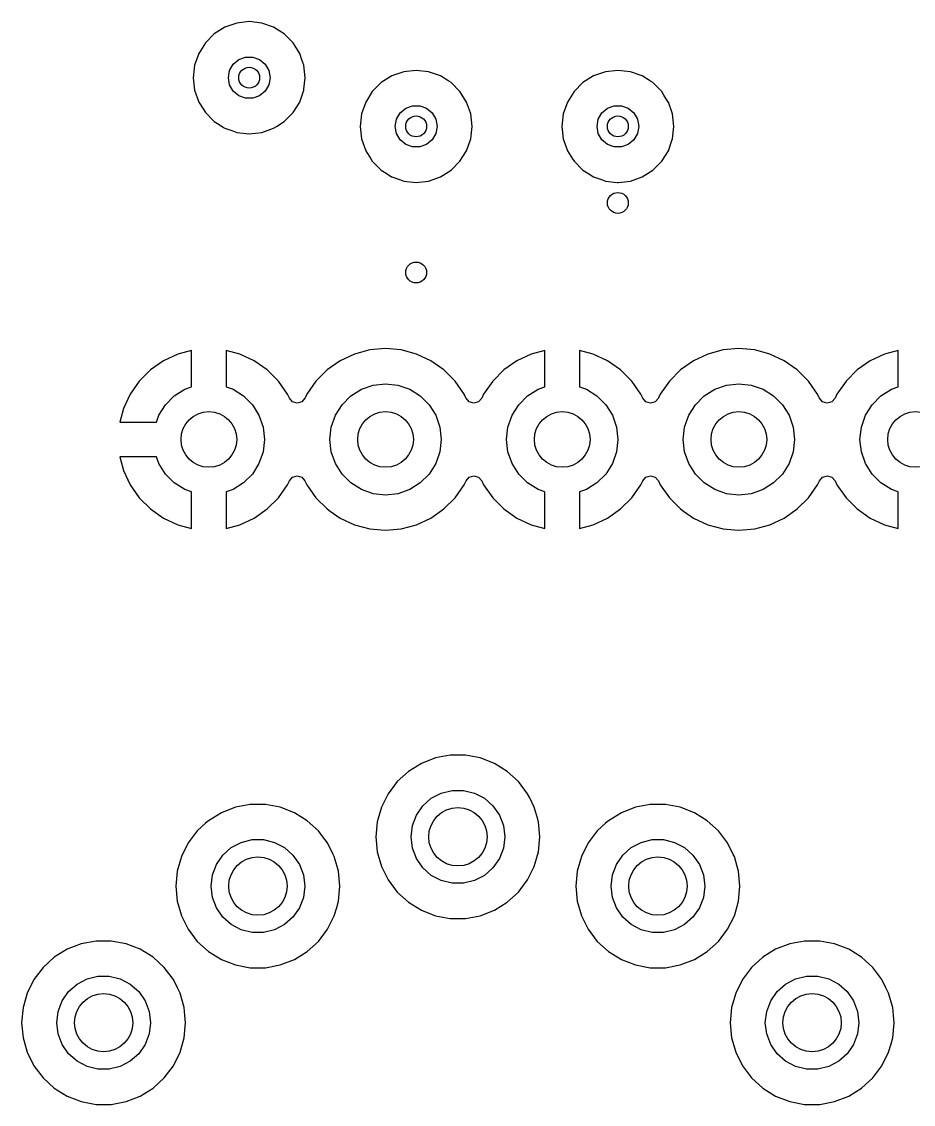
# Model space of a CAD drawing. Extents: x 2.85 to 10.26, y -4.55 to -2.42.
# Drawn here: x 5.816 to 6.321, y -4.101 to -3.488 of the extents above; entities that cross this region are included whole.
import ezdxf

# ---------------------------------------------------------------- set-up
doc = ezdxf.new("R2010")
doc.units = 0
doc.header["$MEASUREMENT"] = 0
doc.layers.add('BLACK', color=7, linetype='CONTINUOUS')

msp = doc.modelspace()

# ---------------------------------------------------------------- linework, layer by layer
at = {"layer": 'BLACK', "linetype": 'CONTINUOUS'}
for p, q in [((5.93112, -3.49111), (5.92511, -3.49489)), ((5.93782, -3.48876), (5.93112, -3.49111)), ((5.94488, -3.48797), (5.93782, -3.48876)), ((5.93782, -3.48876), (5.93782, -3.48876)), ((5.95194, -3.48876), (5.94488, -3.48797)), ((5.94488, -3.48797), (5.94488, -3.48797)), ((5.95864, -3.49111), (5.95194, -3.48876)), ((5.95194, -3.48876), (5.95194, -3.48876)), ((5.96213, -3.4933), (5.95864, -3.49111)), ((5.92511, -3.49489), (5.92009, -3.49991)), ((5.96466, -3.49489), (5.96213, -3.4933)), ((5.96968, -3.49991), (5.96466, -3.49489)), ((5.92009, -3.49991), (5.91631, -3.50592)), ((5.9701, -3.50059), (5.96968, -3.49991)), ((5.97284, -3.50494), (5.9701, -3.50059)), ((5.91631, -3.50592), (5.91396, -3.51263)), ((5.93583, -3.51209), (5.93898, -3.50946)), ((5.93898, -3.50946), (5.94283, -3.50805)), ((5.94283, -3.50805), (5.94693, -3.50805)), ((5.94693, -3.50805), (5.95079, -3.50946)), ((5.95079, -3.50946), (5.95393, -3.51209)), ((5.97346, -3.50592), (5.97284, -3.50494)), ((5.97474, -3.50958), (5.97346, -3.50592)), ((5.9758, -3.51263), (5.97474, -3.50958)), ((5.91396, -3.51263), (5.91317, -3.51968)), ((5.91396, -3.51263), (5.91396, -3.51263)), ((5.93307, -3.51969), (5.93378, -3.51565)), ((5.93378, -3.51565), (5.93583, -3.51209)), ((5.95393, -3.51209), (5.95598, -3.51565)), ((5.95598, -3.51565), (5.95669, -3.51969)), ((5.9766, -3.51968), (5.9758, -3.51263)), ((5.9758, -3.51263), (5.9758, -3.51263)), ((6.03231, -3.51632), (6.02561, -3.51867)), ((6.03937, -3.51553), (6.03231, -3.51632)), ((6.03231, -3.51632), (6.03231, -3.51632)), ((6.04643, -3.51632), (6.03937, -3.51553)), ((6.03937, -3.51553), (6.03937, -3.51553)), ((6.05313, -3.51867), (6.04643, -3.51632)), ((6.04643, -3.51632), (6.04643, -3.51632)), ((6.14649, -3.51632), (6.13978, -3.51867)), ((6.15354, -3.51553), (6.14649, -3.51632)), ((6.14649, -3.51632), (6.14649, -3.51632)), ((6.1606, -3.51632), (6.15354, -3.51553)), ((6.15354, -3.51553), (6.15354, -3.51553)), ((6.1673, -3.51867), (6.1606, -3.51632)), ((6.1606, -3.51632), (6.1606, -3.51632)), ((5.91317, -3.51968), (5.91317, -3.51969)), ((5.91317, -3.51969), (5.91396, -3.52674)), ((5.93378, -3.52372), (5.93307, -3.51969)), ((5.95669, -3.51969), (5.95598, -3.52372)), ((5.97587, -3.52618), (5.9766, -3.51969)), ((5.9766, -3.51969), (5.9766, -3.51968)), ((6.0196, -3.52245), (6.01457, -3.52747)), ((6.02561, -3.51867), (6.0196, -3.52245)), ((6.05778, -3.52159), (6.05313, -3.51867)), ((6.05914, -3.52245), (6.05778, -3.52159)), ((6.06417, -3.52747), (6.05914, -3.52245)), ((6.13377, -3.52245), (6.12875, -3.52747)), ((6.13978, -3.51867), (6.13377, -3.52245)), ((6.17195, -3.52159), (6.1673, -3.51867)), ((6.17332, -3.52245), (6.17195, -3.52159)), ((6.17834, -3.52747), (6.17332, -3.52245)), ((5.91396, -3.52674), (5.91396, -3.52674)), ((5.91396, -3.52674), (5.91631, -3.53345)), ((5.93583, -3.52728), (5.93378, -3.52372)), ((5.93898, -3.52991), (5.93583, -3.52728)), ((5.95393, -3.52728), (5.95079, -3.52991)), ((5.95598, -3.52372), (5.95393, -3.52728)), ((5.97346, -3.53345), (5.9758, -3.52674)), ((5.9758, -3.52674), (5.97587, -3.52618)), ((6.01457, -3.52747), (6.0108, -3.53348)), ((6.06547, -3.52955), (6.06417, -3.52747)), ((6.12875, -3.52747), (6.12497, -3.53348)), ((6.17964, -3.52955), (6.17834, -3.52747)), ((5.91631, -3.53345), (5.91878, -3.53738)), ((5.94283, -3.53132), (5.93898, -3.52991)), ((5.94693, -3.53132), (5.94283, -3.53132)), ((5.95079, -3.52991), (5.94693, -3.53132)), ((5.96968, -3.53946), (5.97346, -3.53345)), ((6.0108, -3.53348), (6.00845, -3.54019)), ((6.06792, -3.53345), (6.06547, -3.52955)), ((6.06794, -3.53348), (6.06792, -3.53345)), ((6.07009, -3.53961), (6.06794, -3.53348)), ((6.12497, -3.53348), (6.12262, -3.54019)), ((6.18209, -3.53345), (6.17964, -3.52955)), ((6.18212, -3.53348), (6.18209, -3.53345)), ((6.18426, -3.53961), (6.18212, -3.53348)), ((5.91878, -3.53738), (5.92009, -3.53946)), ((5.92009, -3.53946), (5.92511, -3.54448)), ((5.96466, -3.54448), (5.96968, -3.53946)), ((6.00845, -3.54019), (6.00765, -3.54724)), ((6.00845, -3.54019), (6.00845, -3.54019)), ((6.02827, -3.5432), (6.03032, -3.53965)), ((6.03032, -3.53965), (6.03346, -3.53702)), ((6.03346, -3.53702), (6.03732, -3.53561)), ((6.03732, -3.53561), (6.04142, -3.53561)), ((6.04142, -3.53561), (6.04528, -3.53702)), ((6.04528, -3.53702), (6.04842, -3.53965)), ((6.04842, -3.53965), (6.05047, -3.5432)), ((6.07029, -3.54019), (6.07009, -3.53961)), ((6.07109, -3.54724), (6.07029, -3.54019)), ((6.07029, -3.54019), (6.07029, -3.54019)), ((6.12262, -3.54019), (6.12183, -3.54724)), ((6.12262, -3.54019), (6.12262, -3.54019)), ((6.14244, -3.5432), (6.1445, -3.53965)), ((6.1445, -3.53965), (6.14764, -3.53702)), ((6.14764, -3.53702), (6.15149, -3.53561)), ((6.15149, -3.53561), (6.15559, -3.53561)), ((6.15559, -3.53561), (6.15945, -3.53702)), ((6.15945, -3.53702), (6.16259, -3.53965)), ((6.16259, -3.53965), (6.16464, -3.5432)), ((6.18446, -3.54019), (6.18426, -3.53961)), ((6.18526, -3.54724), (6.18446, -3.54019)), ((6.18446, -3.54019), (6.18446, -3.54019)), ((5.92511, -3.54448), (5.92787, -3.54621)), ((5.92787, -3.54621), (5.93042, -3.54782)), ((5.95864, -3.54826), (5.96026, -3.54724)), ((5.96026, -3.54724), (5.96466, -3.54448)), ((6.00765, -3.54724), (6.00845, -3.5543)), ((6.00765, -3.54724), (6.00765, -3.54724)), ((6.02756, -3.54724), (6.02827, -3.5432)), ((6.02827, -3.55128), (6.02756, -3.54724)), ((6.05047, -3.5432), (6.05118, -3.54724)), ((6.05118, -3.54724), (6.05047, -3.55128)), ((6.07029, -3.5543), (6.07109, -3.54724)), ((6.07109, -3.54724), (6.07109, -3.54724)), ((6.12183, -3.54724), (6.12262, -3.5543)), ((6.12183, -3.54724), (6.12183, -3.54724)), ((6.14173, -3.54724), (6.14244, -3.5432)), ((6.14244, -3.55128), (6.14173, -3.54724)), ((6.16464, -3.5432), (6.16535, -3.54724)), ((6.16535, -3.54724), (6.16464, -3.55128)), ((6.18446, -3.5543), (6.18526, -3.54724)), ((6.18526, -3.54724), (6.18526, -3.54724)), ((5.93042, -3.54782), (5.93112, -3.54826)), ((5.93112, -3.54826), (5.93511, -3.54965)), ((5.93511, -3.54965), (5.93782, -3.55061)), ((5.93782, -3.55061), (5.93782, -3.55061)), ((5.93782, -3.55061), (5.94488, -3.5514)), ((5.94488, -3.5514), (5.95194, -3.55061)), ((5.94488, -3.5514), (5.94488, -3.5514)), ((5.94488, -3.5514), (5.94488, -3.5514)), ((5.95194, -3.55061), (5.95864, -3.54826)), ((5.95194, -3.55061), (5.95194, -3.55061)), ((5.95194, -3.55061), (5.95194, -3.55061)), ((6.03032, -3.55484), (6.02827, -3.55128)), ((6.05047, -3.55128), (6.04842, -3.55484)), ((6.1445, -3.55484), (6.14244, -3.55128)), ((6.16464, -3.55128), (6.16259, -3.55484)), ((6.00845, -3.5543), (6.00845, -3.5543)), ((6.00845, -3.5543), (6.0108, -3.561)), ((6.03346, -3.55747), (6.03032, -3.55484)), ((6.03732, -3.55888), (6.03346, -3.55747)), ((6.04142, -3.55888), (6.03732, -3.55888)), ((6.04528, -3.55747), (6.04142, -3.55888)), ((6.04842, -3.55484), (6.04528, -3.55747)), ((6.06794, -3.561), (6.07029, -3.5543)), ((6.07029, -3.5543), (6.07029, -3.5543)), ((6.12262, -3.5543), (6.12262, -3.5543)), ((6.12262, -3.5543), (6.12497, -3.561)), ((6.14764, -3.55747), (6.1445, -3.55484)), ((6.15149, -3.55888), (6.14764, -3.55747)), ((6.15559, -3.55888), (6.15149, -3.55888)), ((6.15945, -3.55747), (6.15559, -3.55888)), ((6.16259, -3.55484), (6.15945, -3.55747)), ((6.18212, -3.561), (6.18415, -3.5552)), ((6.18415, -3.5552), (6.18446, -3.5543)), ((6.18446, -3.5543), (6.18446, -3.5543)), ((6.0108, -3.561), (6.01367, -3.56558)), ((6.01367, -3.56558), (6.01457, -3.56702)), ((6.06417, -3.56702), (6.06794, -3.561)), ((6.12497, -3.561), (6.12784, -3.56558)), ((6.12784, -3.56558), (6.12875, -3.56702)), ((6.17834, -3.56702), (6.18212, -3.561)), ((6.01457, -3.56702), (6.0196, -3.57204)), ((6.0196, -3.57204), (6.02238, -3.57379)), ((6.05313, -3.57582), (6.05914, -3.57204)), ((6.05914, -3.57204), (6.06417, -3.56702)), ((6.12875, -3.56702), (6.13377, -3.57204)), ((6.13377, -3.57204), (6.13655, -3.57379)), ((6.1673, -3.57582), (6.17332, -3.57204)), ((6.17332, -3.57204), (6.17834, -3.56702)), ((6.02238, -3.57379), (6.02551, -3.57576)), ((6.02551, -3.57576), (6.02561, -3.57582)), ((6.02561, -3.57582), (6.0306, -3.57757)), ((6.0306, -3.57757), (6.03231, -3.57816)), ((6.03231, -3.57816), (6.03231, -3.57816)), ((6.03231, -3.57816), (6.03937, -3.57896)), ((6.03937, -3.57896), (6.04643, -3.57816)), ((6.04643, -3.57816), (6.05313, -3.57582)), ((6.04643, -3.57816), (6.04643, -3.57816)), ((6.04643, -3.57816), (6.04643, -3.57816)), ((6.13655, -3.57379), (6.13968, -3.57576)), ((6.13968, -3.57576), (6.13978, -3.57582)), ((6.13978, -3.57582), (6.14478, -3.57757)), ((6.14478, -3.57757), (6.14649, -3.57816)), ((6.14649, -3.57816), (6.14649, -3.57816)), ((6.14649, -3.57816), (6.15319, -3.57892)), ((6.1539, -3.57892), (6.1606, -3.57816)), ((6.1606, -3.57816), (6.1673, -3.57582)), ((6.1606, -3.57816), (6.1606, -3.57816)), ((6.1606, -3.57816), (6.1606, -3.57816)), ((6.03937, -3.57896), (6.03937, -3.57896)), ((6.03937, -3.57896), (6.03937, -3.57896)), ((6.15319, -3.57892), (6.1539, -3.57892)), ((5.90448, -3.67613), (5.89636, -3.67992)), ((5.9122, -3.67406), (5.90448, -3.67613)), ((5.9122, -3.69469), (5.9122, -3.67406)), ((5.93962, -3.67613), (5.93189, -3.67406)), ((5.93189, -3.67406), (5.93189, -3.69469)), ((5.94774, -3.67992), (5.93962, -3.67613)), ((6.00447, -3.67611), (5.99635, -3.6799)), ((6.01312, -3.67379), (6.00447, -3.67611)), ((6.00447, -3.67611), (6.00447, -3.67611)), ((6.02205, -3.67301), (6.01312, -3.67379)), ((6.01312, -3.67379), (6.01312, -3.67379)), ((6.03097, -3.67379), (6.02205, -3.67301)), ((6.02205, -3.67301), (6.02205, -3.67301)), ((6.03963, -3.67611), (6.03097, -3.67379)), ((6.03097, -3.67379), (6.03097, -3.67379)), ((6.03097, -3.67379), (6.03097, -3.67379)), ((6.03097, -3.67379), (6.03097, -3.67379)), ((6.03097, -3.67379), (6.03097, -3.67379)), ((6.04775, -3.6799), (6.03963, -3.67611)), ((6.03963, -3.67611), (6.03963, -3.67611)), ((6.10448, -3.67613), (6.09636, -3.67992)), ((6.1122, -3.67406), (6.10448, -3.67613)), ((6.1122, -3.69469), (6.1122, -3.67406)), ((6.13962, -3.67613), (6.13189, -3.67406)), ((6.13189, -3.67406), (6.13189, -3.69469)), ((6.14774, -3.67992), (6.13962, -3.67613)), ((6.20447, -3.67611), (6.19635, -3.6799)), ((6.21312, -3.67379), (6.20447, -3.67611)), ((6.20447, -3.67611), (6.20447, -3.67611)), ((6.22205, -3.67301), (6.21312, -3.67379)), ((6.21312, -3.67379), (6.21312, -3.67379)), ((6.23097, -3.67379), (6.22205, -3.67301)), ((6.22205, -3.67301), (6.22205, -3.67301)), ((6.23963, -3.67611), (6.23097, -3.67379)), ((6.23097, -3.67379), (6.23097, -3.67379)), ((6.23097, -3.67379), (6.23097, -3.67379)), ((6.23097, -3.67379), (6.23097, -3.67379)), ((6.23097, -3.67379), (6.23097, -3.67379)), ((6.24775, -3.6799), (6.23963, -3.67611)), ((6.23963, -3.67611), (6.23963, -3.67611)), ((6.30448, -3.67613), (6.29636, -3.67992)), ((6.3122, -3.67406), (6.30448, -3.67613)), ((6.3122, -3.69469), (6.3122, -3.67406)), ((5.89636, -3.67992), (5.88902, -3.68505)), ((5.95507, -3.68505), (5.94774, -3.67992)), ((5.99635, -3.6799), (5.98901, -3.68504)), ((5.99635, -3.6799), (5.99635, -3.6799)), ((6.05508, -3.68504), (6.04775, -3.6799)), ((6.04775, -3.6799), (6.04775, -3.6799)), ((6.09636, -3.67992), (6.08902, -3.68505)), ((6.15507, -3.68505), (6.14774, -3.67992)), ((6.19635, -3.6799), (6.18901, -3.68504)), ((6.19635, -3.6799), (6.19635, -3.6799)), ((6.25508, -3.68504), (6.24775, -3.6799)), ((6.24775, -3.6799), (6.24775, -3.6799)), ((6.29636, -3.67992), (6.28902, -3.68505)), ((5.88902, -3.68505), (5.88269, -3.69138)), ((5.9614, -3.69138), (5.95507, -3.68505)), ((5.98901, -3.68504), (5.98268, -3.69137)), ((6.06142, -3.69137), (6.05508, -3.68504)), ((6.08902, -3.68505), (6.08269, -3.69138)), ((6.1614, -3.69138), (6.15507, -3.68505)), ((6.18901, -3.68504), (6.18268, -3.69137)), ((6.26142, -3.69137), (6.25508, -3.68504)), ((6.28902, -3.68505), (6.28269, -3.69138)), ((5.88269, -3.69138), (5.87755, -3.69872)), ((5.90838, -3.69603), (5.9122, -3.69469)), ((5.93189, -3.69469), (5.93571, -3.69603)), ((5.96654, -3.69872), (5.9614, -3.69138)), ((5.98268, -3.69137), (5.97754, -3.69871)), ((6.00838, -3.69603), (6.01504, -3.6937)), ((6.01504, -3.6937), (6.02205, -3.69291)), ((6.02205, -3.69291), (6.02906, -3.6937)), ((6.02906, -3.6937), (6.03571, -3.69603)), ((6.06656, -3.69871), (6.06142, -3.69137)), ((6.06142, -3.69137), (6.06142, -3.69137)), ((6.08269, -3.69138), (6.07755, -3.69872)), ((6.10838, -3.69603), (6.1122, -3.69469)), ((6.13189, -3.69469), (6.13571, -3.69603)), ((6.16654, -3.69872), (6.1614, -3.69138)), ((6.18268, -3.69137), (6.17754, -3.69871)), ((6.20838, -3.69603), (6.21504, -3.6937)), ((6.21504, -3.6937), (6.22205, -3.69291)), ((6.22205, -3.69291), (6.22906, -3.6937)), ((6.22906, -3.6937), (6.23571, -3.69603)), ((6.26656, -3.69871), (6.26142, -3.69137)), ((6.26142, -3.69137), (6.26142, -3.69137)), ((6.28269, -3.69138), (6.27755, -3.69872)), ((6.30838, -3.69603), (6.3122, -3.69469)), ((5.87755, -3.69872), (5.87377, -3.70684)), ((5.89742, -3.70477), (5.90241, -3.69978)), ((5.90241, -3.69978), (5.90838, -3.69603)), ((5.93571, -3.69603), (5.94168, -3.69978)), ((5.94168, -3.69978), (5.94667, -3.70477)), ((5.96761, -3.70102), (5.96654, -3.69872)), ((5.96654, -3.69872), (5.96654, -3.69872)), ((5.97657, -3.70079), (5.97646, -3.70102)), ((5.97754, -3.69871), (5.97657, -3.70079)), ((5.97754, -3.69871), (5.97754, -3.69871)), ((5.99742, -3.70477), (6.00241, -3.69978)), ((6.00241, -3.69978), (6.00838, -3.69603)), ((6.03571, -3.69603), (6.04168, -3.69978)), ((6.04168, -3.69978), (6.04667, -3.70477)), ((6.06753, -3.70079), (6.06656, -3.69871)), ((6.06763, -3.70102), (6.06753, -3.70079)), ((6.07755, -3.69872), (6.07648, -3.70102)), ((6.09742, -3.70477), (6.10241, -3.69978)), ((6.10241, -3.69978), (6.10838, -3.69603)), ((6.13571, -3.69603), (6.14168, -3.69978)), ((6.14168, -3.69978), (6.14667, -3.70477)), ((6.16761, -3.70102), (6.16654, -3.69872)), ((6.16654, -3.69872), (6.16654, -3.69872)), ((6.17657, -3.70079), (6.17646, -3.70102)), ((6.17754, -3.69871), (6.17657, -3.70079)), ((6.17754, -3.69871), (6.17754, -3.69871)), ((6.19742, -3.70477), (6.20241, -3.69978)), ((6.20241, -3.69978), (6.20838, -3.69603)), ((6.23571, -3.69603), (6.24168, -3.69978)), ((6.24168, -3.69978), (6.24667, -3.70477)), ((6.26753, -3.70079), (6.26656, -3.69871)), ((6.26763, -3.70102), (6.26753, -3.70079)), ((6.27755, -3.69872), (6.27648, -3.70102)), ((6.29742, -3.70477), (6.30241, -3.69978)), ((6.30241, -3.69978), (6.30838, -3.69603)), ((5.87377, -3.70684), (5.8717, -3.71457)), ((5.87377, -3.70684), (5.87377, -3.70684)), ((5.89367, -3.71074), (5.89742, -3.70477)), ((5.94667, -3.70477), (5.95042, -3.71074)), ((5.96936, -3.70304), (5.96761, -3.70102)), ((5.972, -3.70384), (5.96936, -3.70304)), ((5.97464, -3.70308), (5.972, -3.70384)), ((5.97646, -3.70102), (5.97464, -3.70308)), ((5.99367, -3.71074), (5.99742, -3.70477)), ((6.04667, -3.70477), (6.05042, -3.71074)), ((6.06939, -3.70304), (6.06763, -3.70102)), ((6.07202, -3.70384), (6.06939, -3.70304)), ((6.07466, -3.70308), (6.07202, -3.70384)), ((6.07648, -3.70102), (6.07466, -3.70308)), ((6.09367, -3.71074), (6.09742, -3.70477)), ((6.14667, -3.70477), (6.15042, -3.71074)), ((6.16936, -3.70304), (6.16761, -3.70102)), ((6.172, -3.70384), (6.16936, -3.70304)), ((6.17464, -3.70308), (6.172, -3.70384)), ((6.17646, -3.70102), (6.17464, -3.70308)), ((6.19367, -3.71074), (6.19742, -3.70477)), ((6.24667, -3.70477), (6.25042, -3.71074)), ((6.26939, -3.70304), (6.26763, -3.70102)), ((6.27202, -3.70384), (6.26939, -3.70304)), ((6.27466, -3.70308), (6.27202, -3.70384)), ((6.27648, -3.70102), (6.27466, -3.70308)), ((6.29367, -3.71074), (6.29742, -3.70477)), ((5.89233, -3.71457), (5.89367, -3.71074)), ((5.95042, -3.71074), (5.95275, -3.7174)), ((5.99134, -3.7174), (5.99367, -3.71074)), ((6.05042, -3.71074), (6.05275, -3.7174)), ((6.09134, -3.7174), (6.09367, -3.71074)), ((6.15042, -3.71074), (6.15275, -3.7174)), ((6.19134, -3.7174), (6.19367, -3.71074)), ((6.25042, -3.71074), (6.25275, -3.7174)), ((6.29134, -3.7174), (6.29367, -3.71074)), ((5.8717, -3.71457), (5.8717, -3.71457)), ((5.8717, -3.71457), (5.89233, -3.71457)), ((5.95275, -3.7174), (5.95354, -3.72441)), ((5.99055, -3.72441), (5.99134, -3.7174)), ((6.05275, -3.7174), (6.05354, -3.72441)), ((6.09055, -3.72441), (6.09134, -3.7174)), ((6.15275, -3.7174), (6.15354, -3.72441)), ((6.19055, -3.72441), (6.19134, -3.7174)), ((6.25275, -3.7174), (6.25354, -3.72441)), ((6.29055, -3.72441), (6.29134, -3.7174)), ((5.95354, -3.72441), (5.95275, -3.73142)), ((5.99134, -3.73142), (5.99055, -3.72441)), ((6.05354, -3.72441), (6.05275, -3.73142)), ((6.09134, -3.73142), (6.09055, -3.72441)), ((6.15354, -3.72441), (6.15275, -3.73142)), ((6.19134, -3.73142), (6.19055, -3.72441)), ((6.25354, -3.72441), (6.25275, -3.73142)), ((6.29134, -3.73142), (6.29055, -3.72441)), ((5.95275, -3.73142), (5.95042, -3.73808)), ((5.99367, -3.73808), (5.99134, -3.73142)), ((6.05275, -3.73142), (6.05042, -3.73808)), ((6.09367, -3.73808), (6.09134, -3.73142)), ((6.15275, -3.73142), (6.15042, -3.73808)), ((6.19367, -3.73808), (6.19134, -3.73142)), ((6.25275, -3.73142), (6.25042, -3.73808)), ((6.29367, -3.73808), (6.29134, -3.73142)), ((5.8717, -3.73425), (5.87377, -3.74198)), ((5.89233, -3.73425), (5.8717, -3.73425)), ((5.89367, -3.73808), (5.89233, -3.73425)), ((5.87377, -3.74198), (5.87377, -3.74198)), ((5.87377, -3.74198), (5.87755, -3.7501)), ((5.89742, -3.74405), (5.89367, -3.73808)), ((5.95042, -3.73808), (5.94667, -3.74405)), ((5.99742, -3.74405), (5.99367, -3.73808)), ((6.05042, -3.73808), (6.04667, -3.74405)), ((6.09742, -3.74405), (6.09367, -3.73808)), ((6.15042, -3.73808), (6.14667, -3.74405)), ((6.19742, -3.74405), (6.19367, -3.73808)), ((6.25042, -3.73808), (6.24667, -3.74405)), ((6.29742, -3.74405), (6.29367, -3.73808)), ((5.90241, -3.74903), (5.89742, -3.74405)), ((5.90838, -3.75279), (5.90241, -3.74903)), ((5.94168, -3.74903), (5.93571, -3.75279)), ((5.94667, -3.74405), (5.94168, -3.74903)), ((5.96654, -3.7501), (5.96761, -3.7478)), ((5.96761, -3.7478), (5.96943, -3.74574)), ((5.96943, -3.74574), (5.97208, -3.74498)), ((5.97208, -3.74498), (5.97471, -3.74578)), ((5.97471, -3.74578), (5.97646, -3.7478)), ((5.97646, -3.7478), (5.97754, -3.75011)), ((6.00241, -3.74903), (5.99742, -3.74405)), ((6.00838, -3.75279), (6.00241, -3.74903)), ((6.04168, -3.74903), (6.03571, -3.75279)), ((6.04667, -3.74405), (6.04168, -3.74903)), ((6.06656, -3.75011), (6.06763, -3.7478)), ((6.06763, -3.7478), (6.06945, -3.74574)), ((6.06945, -3.74574), (6.0721, -3.74498)), ((6.0721, -3.74498), (6.07473, -3.74578)), ((6.07473, -3.74578), (6.07648, -3.7478)), ((6.07648, -3.7478), (6.07755, -3.7501)), ((6.10241, -3.74903), (6.09742, -3.74405)), ((6.10838, -3.75279), (6.10241, -3.74903)), ((6.14168, -3.74903), (6.13571, -3.75279)), ((6.14667, -3.74405), (6.14168, -3.74903)), ((6.16654, -3.7501), (6.16761, -3.7478)), ((6.16761, -3.7478), (6.16943, -3.74574)), ((6.16943, -3.74574), (6.17208, -3.74498)), ((6.17208, -3.74498), (6.17471, -3.74578)), ((6.17471, -3.74578), (6.17646, -3.7478)), ((6.17646, -3.7478), (6.17754, -3.75011)), ((6.20241, -3.74903), (6.19742, -3.74405)), ((6.20838, -3.75279), (6.20241, -3.74903)), ((6.24168, -3.74903), (6.23571, -3.75279)), ((6.24667, -3.74405), (6.24168, -3.74903)), ((6.26656, -3.75011), (6.26763, -3.7478)), ((6.26763, -3.7478), (6.26945, -3.74574)), ((6.26945, -3.74574), (6.2721, -3.74498)), ((6.2721, -3.74498), (6.27473, -3.74578)), ((6.27473, -3.74578), (6.27648, -3.7478)), ((6.27648, -3.7478), (6.27755, -3.7501)), ((6.30241, -3.74903), (6.29742, -3.74405)), ((6.30838, -3.75279), (6.30241, -3.74903)), ((5.87755, -3.7501), (5.88269, -3.75743)), ((5.9122, -3.75412), (5.90838, -3.75279)), ((5.9122, -3.77476), (5.9122, -3.75412)), ((5.93571, -3.75279), (5.93189, -3.75412)), ((5.93189, -3.75412), (5.93189, -3.77476)), ((5.9614, -3.75743), (5.96654, -3.7501)), ((5.97754, -3.75011), (5.97754, -3.75011)), ((5.97754, -3.75011), (5.98268, -3.75745)), ((6.01504, -3.75512), (6.00838, -3.75279)), ((6.02205, -3.75591), (6.01504, -3.75512)), ((6.02906, -3.75512), (6.02205, -3.75591)), ((6.03571, -3.75279), (6.02906, -3.75512)), ((6.06142, -3.75745), (6.06656, -3.75011)), ((6.07755, -3.7501), (6.08269, -3.75743)), ((6.1122, -3.75412), (6.10838, -3.75279)), ((6.1122, -3.77476), (6.1122, -3.75412)), ((6.13571, -3.75279), (6.13189, -3.75412)), ((6.13189, -3.75412), (6.13189, -3.77476)), ((6.1614, -3.75743), (6.16654, -3.7501)), ((6.17754, -3.75011), (6.17754, -3.75011)), ((6.17754, -3.75011), (6.18268, -3.75745)), ((6.21504, -3.75512), (6.20838, -3.75279)), ((6.22205, -3.75591), (6.21504, -3.75512)), ((6.22906, -3.75512), (6.22205, -3.75591)), ((6.23571, -3.75279), (6.22906, -3.75512)), ((6.26142, -3.75745), (6.26656, -3.75011)), ((6.27755, -3.7501), (6.28269, -3.75743)), ((6.3122, -3.75412), (6.30838, -3.75279)), ((6.3122, -3.77476), (6.3122, -3.75412)), ((5.88269, -3.75743), (5.88902, -3.76377)), ((5.95507, -3.76377), (5.9614, -3.75743)), ((5.98268, -3.75745), (5.98901, -3.76378)), ((6.05508, -3.76378), (6.06142, -3.75745)), ((6.08269, -3.75743), (6.08902, -3.76377)), ((6.15507, -3.76377), (6.1614, -3.75743)), ((6.18268, -3.75745), (6.18901, -3.76378)), ((6.25508, -3.76378), (6.26142, -3.75745)), ((6.28269, -3.75743), (6.28902, -3.76377)), ((5.88902, -3.76377), (5.89636, -3.7689)), ((5.94774, -3.7689), (5.95507, -3.76377)), ((5.98901, -3.76378), (5.99068, -3.76495)), ((5.99068, -3.76495), (5.99635, -3.76892)), ((6.04775, -3.76892), (6.05508, -3.76378)), ((6.08902, -3.76377), (6.09636, -3.7689)), ((6.14774, -3.7689), (6.15507, -3.76377)), ((6.18901, -3.76378), (6.19068, -3.76495)), ((6.19068, -3.76495), (6.19635, -3.76892)), ((6.24775, -3.76892), (6.25508, -3.76378)), ((6.28902, -3.76377), (6.29636, -3.7689)), ((5.89636, -3.7689), (5.90448, -3.77269)), ((5.90448, -3.77269), (5.90448, -3.77269)), ((5.90448, -3.77269), (5.9122, -3.77476)), ((5.93189, -3.77476), (5.93962, -3.77269)), ((5.93962, -3.77269), (5.94774, -3.7689)), ((5.93962, -3.77269), (5.93962, -3.77269)), ((5.99635, -3.76892), (6.00447, -3.77271)), ((6.00447, -3.77271), (6.01312, -3.77502)), ((6.03097, -3.77502), (6.03963, -3.77271)), ((6.03963, -3.77271), (6.04775, -3.76892)), ((6.09636, -3.7689), (6.10448, -3.77269)), ((6.10448, -3.77269), (6.10448, -3.77269)), ((6.10448, -3.77269), (6.1122, -3.77476)), ((6.13189, -3.77476), (6.13962, -3.77269)), ((6.13962, -3.77269), (6.14774, -3.7689)), ((6.13962, -3.77269), (6.13962, -3.77269)), ((6.19635, -3.76892), (6.20447, -3.77271)), ((6.20447, -3.77271), (6.21312, -3.77502)), ((6.23097, -3.77502), (6.23963, -3.77271)), ((6.23963, -3.77271), (6.24775, -3.76892)), ((6.29636, -3.7689), (6.30448, -3.77269)), ((6.30448, -3.77269), (6.30448, -3.77269)), ((6.30448, -3.77269), (6.3122, -3.77476)), ((5.9122, -3.77476), (5.9122, -3.77476)), ((6.01312, -3.77502), (6.0195, -3.77558)), ((6.0195, -3.77558), (6.02205, -3.77581)), ((6.02205, -3.77581), (6.02428, -3.77561)), ((6.02205, -3.77581), (6.02205, -3.77581)), ((6.02205, -3.77581), (6.02205, -3.77581)), ((6.02428, -3.77561), (6.03097, -3.77502)), ((6.1122, -3.77476), (6.1122, -3.77476)), ((6.21312, -3.77502), (6.2195, -3.77558)), ((6.2195, -3.77558), (6.22205, -3.77581)), ((6.22205, -3.77581), (6.22428, -3.77561)), ((6.22205, -3.77581), (6.22205, -3.77581)), ((6.22205, -3.77581), (6.22205, -3.77581)), ((6.22428, -3.77561), (6.23097, -3.77502)), ((6.3122, -3.77476), (6.3122, -3.77476)), ((6.05871, -3.90311), (6.05029, -3.90468)), ((6.06727, -3.90311), (6.05871, -3.90311)), ((6.07569, -3.90468), (6.06727, -3.90311)), ((6.04231, -3.90778), (6.03503, -3.91228)), ((6.05029, -3.90468), (6.04231, -3.90778)), ((6.04231, -3.90778), (6.04231, -3.90778)), ((6.05029, -3.90468), (6.05029, -3.90468)), ((6.05029, -3.90468), (6.05029, -3.90468)), ((6.08368, -3.90778), (6.07569, -3.90468)), ((6.07569, -3.90468), (6.07569, -3.90468)), ((6.07569, -3.90468), (6.07569, -3.90468)), ((6.09096, -3.91228), (6.08368, -3.90778)), ((6.08368, -3.90778), (6.08368, -3.90778)), ((6.03503, -3.91228), (6.0287, -3.91805)), ((6.03503, -3.91228), (6.03503, -3.91228)), ((6.03503, -3.91228), (6.03503, -3.91228)), ((6.09728, -3.91805), (6.09096, -3.91228)), ((6.0287, -3.91805), (6.02354, -3.92489)), ((6.0287, -3.91805), (6.0287, -3.91805)), ((6.10244, -3.92489), (6.09728, -3.91805)), ((6.02354, -3.92489), (6.01972, -3.93255)), ((6.04316, -3.93174), (6.04794, -3.9275)), ((6.04794, -3.9275), (6.0536, -3.92454)), ((6.0536, -3.92454), (6.0598, -3.92301)), ((6.0598, -3.92301), (6.06619, -3.92301)), ((6.06619, -3.92301), (6.07239, -3.92454)), ((6.07239, -3.92454), (6.07805, -3.9275)), ((6.07805, -3.9275), (6.08283, -3.93174)), ((6.10363, -3.92727), (6.10244, -3.92489)), ((6.10626, -3.93255), (6.10363, -3.92727)), ((5.93709, -3.93258), (5.92911, -3.93568)), ((5.94551, -3.93101), (5.93709, -3.93258)), ((5.93709, -3.93258), (5.93709, -3.93258)), ((5.93709, -3.93258), (5.93709, -3.93258)), ((5.95407, -3.93101), (5.94551, -3.93101)), ((5.96249, -3.93258), (5.95407, -3.93101)), ((5.97048, -3.93568), (5.96249, -3.93258)), ((5.96249, -3.93258), (5.96249, -3.93258)), ((5.96249, -3.93258), (5.96249, -3.93258)), ((6.01972, -3.93255), (6.01738, -3.94079)), ((6.01972, -3.93255), (6.01972, -3.93255)), ((6.03953, -3.937), (6.04316, -3.93174)), ((6.08283, -3.93174), (6.08646, -3.937)), ((6.10819, -3.93933), (6.10626, -3.93255)), ((6.10626, -3.93255), (6.10626, -3.93255)), ((6.16349, -3.93258), (6.15551, -3.93568)), ((6.17191, -3.93101), (6.16349, -3.93258)), ((6.16349, -3.93258), (6.16349, -3.93258)), ((6.16349, -3.93258), (6.16349, -3.93258)), ((6.18047, -3.93101), (6.17191, -3.93101)), ((6.18889, -3.93258), (6.18047, -3.93101)), ((6.19688, -3.93568), (6.18889, -3.93258)), ((6.18889, -3.93258), (6.18889, -3.93258)), ((6.18889, -3.93258), (6.18889, -3.93258)), ((5.92911, -3.93568), (5.92183, -3.94018)), ((5.92911, -3.93568), (5.92911, -3.93568)), ((5.97776, -3.94018), (5.97048, -3.93568)), ((5.97048, -3.93568), (5.97048, -3.93568)), ((6.03726, -3.94297), (6.03953, -3.937)), ((6.08646, -3.937), (6.08872, -3.94297)), ((6.10843, -3.94018), (6.10819, -3.93933)), ((6.15551, -3.93568), (6.14823, -3.94018)), ((6.15551, -3.93568), (6.15551, -3.93568)), ((6.20416, -3.94018), (6.19688, -3.93568)), ((6.19688, -3.93568), (6.19688, -3.93568)), ((5.9155, -3.94595), (5.91034, -3.95279)), ((5.92022, -3.94165), (5.9155, -3.94595)), ((5.92183, -3.94018), (5.92022, -3.94165)), ((5.92183, -3.94018), (5.92183, -3.94018)), ((5.92183, -3.94018), (5.92183, -3.94018)), ((5.98408, -3.94595), (5.97776, -3.94018)), ((5.98662, -3.94931), (5.98408, -3.94595)), ((6.01738, -3.94079), (6.01659, -3.94931)), ((6.01738, -3.94079), (6.01738, -3.94079)), ((6.03649, -3.94931), (6.03726, -3.94297)), ((6.08872, -3.94297), (6.08949, -3.94931)), ((6.1086, -3.94079), (6.10843, -3.94018)), ((6.10939, -3.94931), (6.1086, -3.94079)), ((6.1086, -3.94079), (6.1086, -3.94079)), ((6.1419, -3.94595), (6.13674, -3.95279)), ((6.14662, -3.94165), (6.1419, -3.94595)), ((6.14823, -3.94018), (6.14662, -3.94165)), ((6.14823, -3.94018), (6.14823, -3.94018)), ((6.14823, -3.94018), (6.14823, -3.94018)), ((6.21048, -3.94595), (6.20416, -3.94018)), ((6.21564, -3.95279), (6.21048, -3.94595)), ((5.9404, -3.95244), (5.9466, -3.95091)), ((5.9466, -3.95091), (5.95299, -3.95091)), ((5.95299, -3.95091), (5.95919, -3.95244)), ((5.98924, -3.95279), (5.98662, -3.94931)), ((6.01659, -3.94931), (6.01738, -3.95784)), ((6.01659, -3.94931), (6.01659, -3.94931)), ((6.03726, -3.95566), (6.03649, -3.94931)), ((6.08949, -3.94931), (6.08872, -3.95566)), ((6.1086, -3.95784), (6.10939, -3.94931)), ((6.10939, -3.94931), (6.10939, -3.94931)), ((6.1668, -3.95244), (6.173, -3.95091)), ((6.173, -3.95091), (6.17939, -3.95091)), ((6.17939, -3.95091), (6.18559, -3.95244)), ((5.91034, -3.95279), (5.90652, -3.96045)), ((5.92996, -3.95964), (5.93474, -3.9554)), ((5.93474, -3.9554), (5.9404, -3.95244)), ((5.95919, -3.95244), (5.96485, -3.9554)), ((5.96485, -3.9554), (5.96963, -3.95964)), ((5.99249, -3.95931), (5.98924, -3.95279)), ((6.01738, -3.95784), (6.01738, -3.95784)), ((6.01738, -3.95784), (6.01972, -3.96608)), ((6.03953, -3.96163), (6.03726, -3.95566)), ((6.08872, -3.95566), (6.08646, -3.96163)), ((6.10626, -3.96608), (6.1086, -3.95784)), ((6.1086, -3.95784), (6.1086, -3.95784)), ((6.13674, -3.95279), (6.13292, -3.96045)), ((6.15636, -3.95964), (6.16114, -3.9554)), ((6.16114, -3.9554), (6.1668, -3.95244)), ((6.18559, -3.95244), (6.19125, -3.9554)), ((6.19125, -3.9554), (6.19603, -3.95964)), ((6.21889, -3.95931), (6.21564, -3.95279)), ((5.90652, -3.96045), (5.90418, -3.96869)), ((5.90652, -3.96045), (5.90652, -3.96045)), ((5.92633, -3.9649), (5.92996, -3.95964)), ((5.96963, -3.95964), (5.97326, -3.9649)), ((5.99306, -3.96045), (5.99249, -3.95931)), ((5.99466, -3.96608), (5.99306, -3.96045)), ((5.99306, -3.96045), (5.99306, -3.96045)), ((6.04316, -3.96689), (6.03953, -3.96163)), ((6.08646, -3.96163), (6.08283, -3.96689)), ((6.13292, -3.96045), (6.13058, -3.96869)), ((6.13292, -3.96045), (6.13292, -3.96045)), ((6.15273, -3.9649), (6.15636, -3.95964)), ((6.19603, -3.95964), (6.19966, -3.9649)), ((6.21946, -3.96045), (6.21889, -3.95931)), ((6.22106, -3.96608), (6.21946, -3.96045)), ((6.21946, -3.96045), (6.21946, -3.96045)), ((5.90418, -3.96869), (5.90339, -3.97721)), ((5.90418, -3.96869), (5.90418, -3.96869)), ((5.92406, -3.97087), (5.92633, -3.9649)), ((5.97326, -3.9649), (5.97552, -3.97087)), ((5.9954, -3.96869), (5.99466, -3.96608)), ((5.99619, -3.97721), (5.9954, -3.96869)), ((6.01972, -3.96608), (6.01972, -3.96608)), ((6.01972, -3.96608), (6.02354, -3.97374)), ((6.04794, -3.97112), (6.04316, -3.96689)), ((6.08283, -3.96689), (6.07805, -3.97112)), ((6.10244, -3.97374), (6.10626, -3.96608)), ((6.10626, -3.96608), (6.10626, -3.96608)), ((6.10626, -3.96608), (6.10626, -3.96608)), ((6.13058, -3.96869), (6.12979, -3.97721)), ((6.13058, -3.96869), (6.13058, -3.96869)), ((6.15046, -3.97087), (6.15273, -3.9649)), ((6.19966, -3.9649), (6.20192, -3.97087)), ((6.2218, -3.96869), (6.22106, -3.96608)), ((6.22259, -3.97721), (6.2218, -3.96869)), ((5.92329, -3.97721), (5.92406, -3.97087)), ((5.97552, -3.97087), (5.97629, -3.97721)), ((6.02354, -3.97374), (6.0287, -3.98057)), ((6.0536, -3.97409), (6.04794, -3.97112)), ((6.0598, -3.97562), (6.0536, -3.97409)), ((6.06619, -3.97562), (6.0598, -3.97562)), ((6.07239, -3.97409), (6.06619, -3.97562)), ((6.07805, -3.97112), (6.07239, -3.97409)), ((6.09982, -3.97721), (6.10244, -3.97374)), ((6.14969, -3.97721), (6.15046, -3.97087)), ((6.20192, -3.97087), (6.20269, -3.97721)), ((5.90339, -3.97721), (5.90418, -3.98574)), ((5.90339, -3.97721), (5.90339, -3.97721)), ((5.92406, -3.98356), (5.92329, -3.97721)), ((5.97629, -3.97721), (5.97552, -3.98356)), ((5.9954, -3.98574), (5.99619, -3.97721)), ((6.0287, -3.98057), (6.03503, -3.98634)), ((6.09096, -3.98634), (6.09728, -3.98057)), ((6.09728, -3.98057), (6.09982, -3.97721)), ((6.12979, -3.97721), (6.13058, -3.98574)), ((6.12979, -3.97721), (6.12979, -3.97721)), ((6.15046, -3.98356), (6.14969, -3.97721)), ((6.20269, -3.97721), (6.20192, -3.98356)), ((6.2218, -3.98574), (6.22259, -3.97721)), ((6.22259, -3.97721), (6.22259, -3.97721)), ((5.90418, -3.98574), (5.90418, -3.98574)), ((5.90418, -3.98574), (5.90652, -3.99398)), ((5.92633, -3.98953), (5.92406, -3.98356)), ((5.97552, -3.98356), (5.97326, -3.98953)), ((5.9944, -3.98926), (5.9954, -3.98574)), ((6.03503, -3.98634), (6.04231, -3.99085)), ((6.08368, -3.99085), (6.09096, -3.98634)), ((6.13058, -3.98574), (6.13058, -3.98574)), ((6.13058, -3.98574), (6.13292, -3.99398)), ((6.15273, -3.98953), (6.15046, -3.98356)), ((6.20192, -3.98356), (6.19966, -3.98953)), ((6.2208, -3.98926), (6.2218, -3.98574)), ((5.90652, -3.99398), (5.90652, -3.99398)), ((5.90652, -3.99398), (5.91034, -4.00164)), ((5.92996, -3.99479), (5.92633, -3.98953)), ((5.93474, -3.99902), (5.92996, -3.99479)), ((5.96963, -3.99479), (5.96485, -3.99902)), ((5.97326, -3.98953), (5.96963, -3.99479)), ((5.98924, -4.00164), (5.99306, -3.99398)), ((5.99306, -3.99398), (5.9944, -3.98926)), ((5.99306, -3.99398), (5.99306, -3.99398)), ((5.99306, -3.99398), (5.99306, -3.99398)), ((6.04231, -3.99085), (6.05029, -3.99394)), ((6.05029, -3.99394), (6.05871, -3.99552)), ((6.06727, -3.99552), (6.07569, -3.99394)), ((6.07569, -3.99394), (6.08368, -3.99085)), ((6.13292, -3.99398), (6.13292, -3.99398)), ((6.13292, -3.99398), (6.13674, -4.00164)), ((6.15636, -3.99479), (6.15273, -3.98953)), ((6.16114, -3.99902), (6.15636, -3.99479)), ((6.19603, -3.99479), (6.19125, -3.99902)), ((6.19966, -3.98953), (6.19603, -3.99479)), ((6.21564, -4.00164), (6.21946, -3.99398)), ((6.21946, -3.99398), (6.2208, -3.98926)), ((6.21946, -3.99398), (6.21946, -3.99398)), ((6.21946, -3.99398), (6.21946, -3.99398)), ((5.9404, -4.00199), (5.93474, -3.99902)), ((5.96485, -3.99902), (5.95919, -4.00199)), ((6.05871, -3.99552), (6.05871, -3.99552)), ((6.05871, -3.99552), (6.06727, -3.99552)), ((6.06727, -3.99552), (6.06727, -3.99552)), ((6.1668, -4.00199), (6.16114, -3.99902)), ((6.19125, -3.99902), (6.18559, -4.00199)), ((5.91034, -4.00164), (5.9155, -4.00847)), ((5.9466, -4.00352), (5.9404, -4.00199)), ((5.95299, -4.00352), (5.9466, -4.00352)), ((5.95919, -4.00199), (5.95299, -4.00352)), ((5.98408, -4.00847), (5.98924, -4.00164)), ((6.13674, -4.00164), (6.1419, -4.00847)), ((6.173, -4.00352), (6.1668, -4.00199)), ((6.17939, -4.00352), (6.173, -4.00352)), ((6.18559, -4.00199), (6.17939, -4.00352)), ((6.21048, -4.00847), (6.21564, -4.00164)), ((5.84181, -4.01298), (5.83453, -4.01748)), ((5.84979, -4.00988), (5.84181, -4.01298)), ((5.84181, -4.01298), (5.84181, -4.01298)), ((5.85821, -4.00831), (5.84979, -4.00988)), ((5.84979, -4.00988), (5.84979, -4.00988)), ((5.84979, -4.00988), (5.84979, -4.00988)), ((5.86677, -4.00831), (5.85821, -4.00831)), ((5.87519, -4.00988), (5.86677, -4.00831)), ((5.88318, -4.01298), (5.87519, -4.00988)), ((5.87519, -4.00988), (5.87519, -4.00988)), ((5.87519, -4.00988), (5.87519, -4.00988)), ((5.89046, -4.01748), (5.88318, -4.01298)), ((5.88318, -4.01298), (5.88318, -4.01298)), ((5.9155, -4.00847), (5.92183, -4.01424)), ((5.97776, -4.01424), (5.98408, -4.00847)), ((6.1419, -4.00847), (6.14823, -4.01424)), ((6.20416, -4.01424), (6.21048, -4.00847)), ((6.24281, -4.01298), (6.23553, -4.01748)), ((6.25079, -4.00988), (6.24281, -4.01298)), ((6.24281, -4.01298), (6.24281, -4.01298)), ((6.25921, -4.00831), (6.25079, -4.00988)), ((6.25079, -4.00988), (6.25079, -4.00988)), ((6.25079, -4.00988), (6.25079, -4.00988)), ((6.26777, -4.00831), (6.25921, -4.00831)), ((6.27619, -4.00988), (6.26777, -4.00831)), ((6.28418, -4.01298), (6.27619, -4.00988)), ((6.27619, -4.00988), (6.27619, -4.00988)), ((6.27619, -4.00988), (6.27619, -4.00988)), ((6.29146, -4.01748), (6.28418, -4.01298)), ((6.28418, -4.01298), (6.28418, -4.01298)), ((5.83453, -4.01748), (5.8282, -4.02325)), ((5.83453, -4.01748), (5.83453, -4.01748)), ((5.83453, -4.01748), (5.83453, -4.01748)), ((5.89678, -4.02325), (5.89046, -4.01748)), ((5.92183, -4.01424), (5.92911, -4.01875)), ((5.92911, -4.01875), (5.93709, -4.02184)), ((5.96249, -4.02184), (5.97048, -4.01875)), ((5.97048, -4.01875), (5.97776, -4.01424)), ((6.14823, -4.01424), (6.15551, -4.01875)), ((6.15551, -4.01875), (6.16349, -4.02184)), ((6.18889, -4.02184), (6.19688, -4.01875)), ((6.19688, -4.01875), (6.20416, -4.01424)), ((6.23553, -4.01748), (6.2292, -4.02325)), ((6.23553, -4.01748), (6.23553, -4.01748)), ((6.23553, -4.01748), (6.23553, -4.01748)), ((6.29778, -4.02325), (6.29146, -4.01748)), ((5.8282, -4.02325), (5.82304, -4.03009)), ((5.8282, -4.02325), (5.8282, -4.02325)), ((5.90194, -4.03009), (5.89678, -4.02325)), ((5.93709, -4.02184), (5.94551, -4.02342)), ((5.94551, -4.02342), (5.94551, -4.02342)), ((5.94551, -4.02342), (5.95407, -4.02342)), ((5.95407, -4.02342), (5.96249, -4.02184)), ((5.95407, -4.02342), (5.95407, -4.02342)), ((6.16349, -4.02184), (6.17191, -4.02342)), ((6.17191, -4.02342), (6.17191, -4.02342)), ((6.17191, -4.02342), (6.18047, -4.02342)), ((6.18047, -4.02342), (6.18889, -4.02184)), ((6.18047, -4.02342), (6.18047, -4.02342)), ((6.2292, -4.02325), (6.22404, -4.03009)), ((6.2292, -4.02325), (6.2292, -4.02325)), ((6.30294, -4.03009), (6.29778, -4.02325)), ((5.82304, -4.03009), (5.81922, -4.03775)), ((5.84744, -4.0327), (5.8531, -4.02974)), ((5.8531, -4.02974), (5.8593, -4.02821)), ((5.8593, -4.02821), (5.86569, -4.02821)), ((5.86569, -4.02821), (5.87189, -4.02974)), ((5.87189, -4.02974), (5.87755, -4.0327)), ((5.90424, -4.03469), (5.90194, -4.03009)), ((6.22404, -4.03009), (6.22022, -4.03775)), ((6.24844, -4.0327), (6.2541, -4.02974)), ((6.2541, -4.02974), (6.2603, -4.02821)), ((6.2603, -4.02821), (6.26669, -4.02821)), ((6.26669, -4.02821), (6.27289, -4.02974)), ((6.27289, -4.02974), (6.27855, -4.0327)), ((6.30524, -4.03469), (6.30294, -4.03009)), ((5.81922, -4.03775), (5.81688, -4.04599)), ((5.81922, -4.03775), (5.81922, -4.03775)), ((5.83903, -4.0422), (5.84266, -4.03694)), ((5.84266, -4.03694), (5.84744, -4.0327)), ((5.87755, -4.0327), (5.88233, -4.03694)), ((5.88233, -4.03694), (5.88596, -4.0422)), ((5.90576, -4.03775), (5.90424, -4.03469)), ((5.9081, -4.04599), (5.90576, -4.03775)), ((5.90576, -4.03775), (5.90576, -4.03775)), ((6.22022, -4.03775), (6.21788, -4.04599)), ((6.22022, -4.03775), (6.22022, -4.03775)), ((6.24003, -4.0422), (6.24366, -4.03694)), ((6.24366, -4.03694), (6.24844, -4.0327)), ((6.27855, -4.0327), (6.28333, -4.03694)), ((6.28333, -4.03694), (6.28696, -4.0422)), ((6.30676, -4.03775), (6.30524, -4.03469)), ((6.3091, -4.04599), (6.30676, -4.03775)), ((6.30676, -4.03775), (6.30676, -4.03775)), ((5.83676, -4.04817), (5.83903, -4.0422)), ((5.88596, -4.0422), (5.88822, -4.04817)), ((6.23776, -4.04817), (6.24003, -4.0422)), ((6.28696, -4.0422), (6.28922, -4.04817)), ((5.81688, -4.04599), (5.81609, -4.05451)), ((5.81688, -4.04599), (5.81688, -4.04599)), ((5.83599, -4.05451), (5.83676, -4.04817)), ((5.88822, -4.04817), (5.88899, -4.05451)), ((5.90852, -4.05044), (5.9081, -4.04599)), ((5.9081, -4.04599), (5.9081, -4.04599)), ((6.21788, -4.04599), (6.21709, -4.05451)), ((6.21788, -4.04599), (6.21788, -4.04599)), ((6.23699, -4.05451), (6.23776, -4.04817)), ((6.28922, -4.04817), (6.28999, -4.05451)), ((6.30952, -4.05044), (6.3091, -4.04599)), ((6.3091, -4.04599), (6.3091, -4.04599)), ((5.81609, -4.05451), (5.81688, -4.06304)), ((5.81609, -4.05451), (5.81609, -4.05451)), ((5.83676, -4.06086), (5.83599, -4.05451)), ((5.88899, -4.05451), (5.88822, -4.06086)), ((5.9081, -4.06304), (5.90889, -4.05451)), ((5.90889, -4.05451), (5.90852, -4.05044)), ((5.90889, -4.05451), (5.90889, -4.05451)), ((6.21709, -4.05451), (6.21788, -4.06304)), ((6.21709, -4.05451), (6.21709, -4.05451)), ((6.23776, -4.06086), (6.23699, -4.05451)), ((6.28999, -4.05451), (6.28922, -4.06086)), ((6.3091, -4.06304), (6.30989, -4.05451)), ((6.30989, -4.05451), (6.30952, -4.05044)), ((6.30989, -4.05451), (6.30989, -4.05451)), ((5.83903, -4.06683), (5.83676, -4.06086)), ((5.88822, -4.06086), (5.88596, -4.06683)), ((6.24003, -4.06683), (6.23776, -4.06086)), ((6.28922, -4.06086), (6.28696, -4.06683)), ((5.81688, -4.06304), (5.81688, -4.06304)), ((5.81688, -4.06304), (5.81922, -4.07128)), ((5.84266, -4.07209), (5.83903, -4.06683)), ((5.88596, -4.06683), (5.88233, -4.07209)), ((5.90576, -4.07128), (5.90713, -4.06646)), ((5.90713, -4.06646), (5.9081, -4.06304)), ((6.21788, -4.06304), (6.21788, -4.06304)), ((6.21788, -4.06304), (6.22022, -4.07128)), ((6.24366, -4.07209), (6.24003, -4.06683)), ((6.28696, -4.06683), (6.28333, -4.07209)), ((6.30676, -4.07128), (6.30813, -4.06646)), ((6.30813, -4.06646), (6.3091, -4.06304)), ((5.81922, -4.07128), (5.81922, -4.07128)), ((5.81922, -4.07128), (5.82304, -4.07894)), ((5.84744, -4.07632), (5.84266, -4.07209)), ((5.88233, -4.07209), (5.87755, -4.07632)), ((5.90194, -4.07894), (5.90576, -4.07128)), ((5.90576, -4.07128), (5.90576, -4.07128)), ((5.90576, -4.07128), (5.90576, -4.07128)), ((6.22022, -4.07128), (6.22022, -4.07128)), ((6.22022, -4.07128), (6.22404, -4.07894)), ((6.24844, -4.07632), (6.24366, -4.07209)), ((6.28333, -4.07209), (6.27855, -4.07632)), ((6.30294, -4.07894), (6.30676, -4.07128)), ((6.30676, -4.07128), (6.30676, -4.07128)), ((6.30676, -4.07128), (6.30676, -4.07128)), ((5.82304, -4.07894), (5.8282, -4.08577)), ((5.8531, -4.07929), (5.84744, -4.07632)), ((5.8593, -4.08082), (5.8531, -4.07929)), ((5.86569, -4.08082), (5.8593, -4.08082)), ((5.87189, -4.07929), (5.86569, -4.08082)), ((5.87755, -4.07632), (5.87189, -4.07929)), ((5.89678, -4.08577), (5.90194, -4.07894)), ((6.22404, -4.07894), (6.2292, -4.08577)), ((6.2541, -4.07929), (6.24844, -4.07632)), ((6.2603, -4.08082), (6.2541, -4.07929)), ((6.26669, -4.08082), (6.2603, -4.08082)), ((6.27289, -4.07929), (6.26669, -4.08082)), ((6.27855, -4.07632), (6.27289, -4.07929)), ((6.29778, -4.08577), (6.30294, -4.07894)), ((5.8282, -4.08577), (5.83453, -4.09154)), ((5.89046, -4.09154), (5.89678, -4.08577)), ((6.2292, -4.08577), (6.23553, -4.09154)), ((6.29146, -4.09154), (6.29778, -4.08577)), ((5.83453, -4.09154), (5.84181, -4.09605)), ((5.88318, -4.09605), (5.89046, -4.09154)), ((6.23553, -4.09154), (6.24281, -4.09605)), ((6.28418, -4.09605), (6.29146, -4.09154)), ((5.84181, -4.09605), (5.84979, -4.09914)), ((5.84979, -4.09914), (5.85821, -4.10072)), ((5.86677, -4.10072), (5.87519, -4.09914)), ((5.87519, -4.09914), (5.88318, -4.09605)), ((6.24281, -4.09605), (6.25079, -4.09914)), ((6.25079, -4.09914), (6.25921, -4.10072)), ((6.26777, -4.10072), (6.27619, -4.09914)), ((6.27619, -4.09914), (6.28418, -4.09605)), ((5.85821, -4.10072), (5.85821, -4.10072)), ((5.85821, -4.10072), (5.86677, -4.10072)), ((5.86677, -4.10072), (5.86677, -4.10072)), ((6.25921, -4.10072), (6.25921, -4.10072)), ((6.25921, -4.10072), (6.26777, -4.10072)), ((6.26777, -4.10072), (6.26777, -4.10072))]:
    msp.add_line(p, q, dxfattribs=at)
at = {"layer": 'BLACK'}
for centre, radius in [((5.94488, -3.51969), 0.00591), ((6.03937, -3.54724), 0.00591), ((6.15354, -3.54724), 0.00591), ((6.15354, -3.59055), 0.00591), ((6.03937, -3.62992), 0.00591), ((5.92205, -3.72441), 0.01575), ((6.02205, -3.72441), 0.01575), ((6.12205, -3.72441), 0.01575), ((6.22205, -3.72441), 0.01575), ((6.32205, -3.72441), 0.01575), ((6.06299, -3.94931), 0.0165), ((5.94979, -3.97721), 0.0165), ((6.17619, -3.97721), 0.0165), ((5.86249, -4.05451), 0.0165), ((6.26349, -4.05451), 0.0165)]:
    msp.add_circle(centre, radius, dxfattribs=at)

doc.saveas('drawing.dxf')
